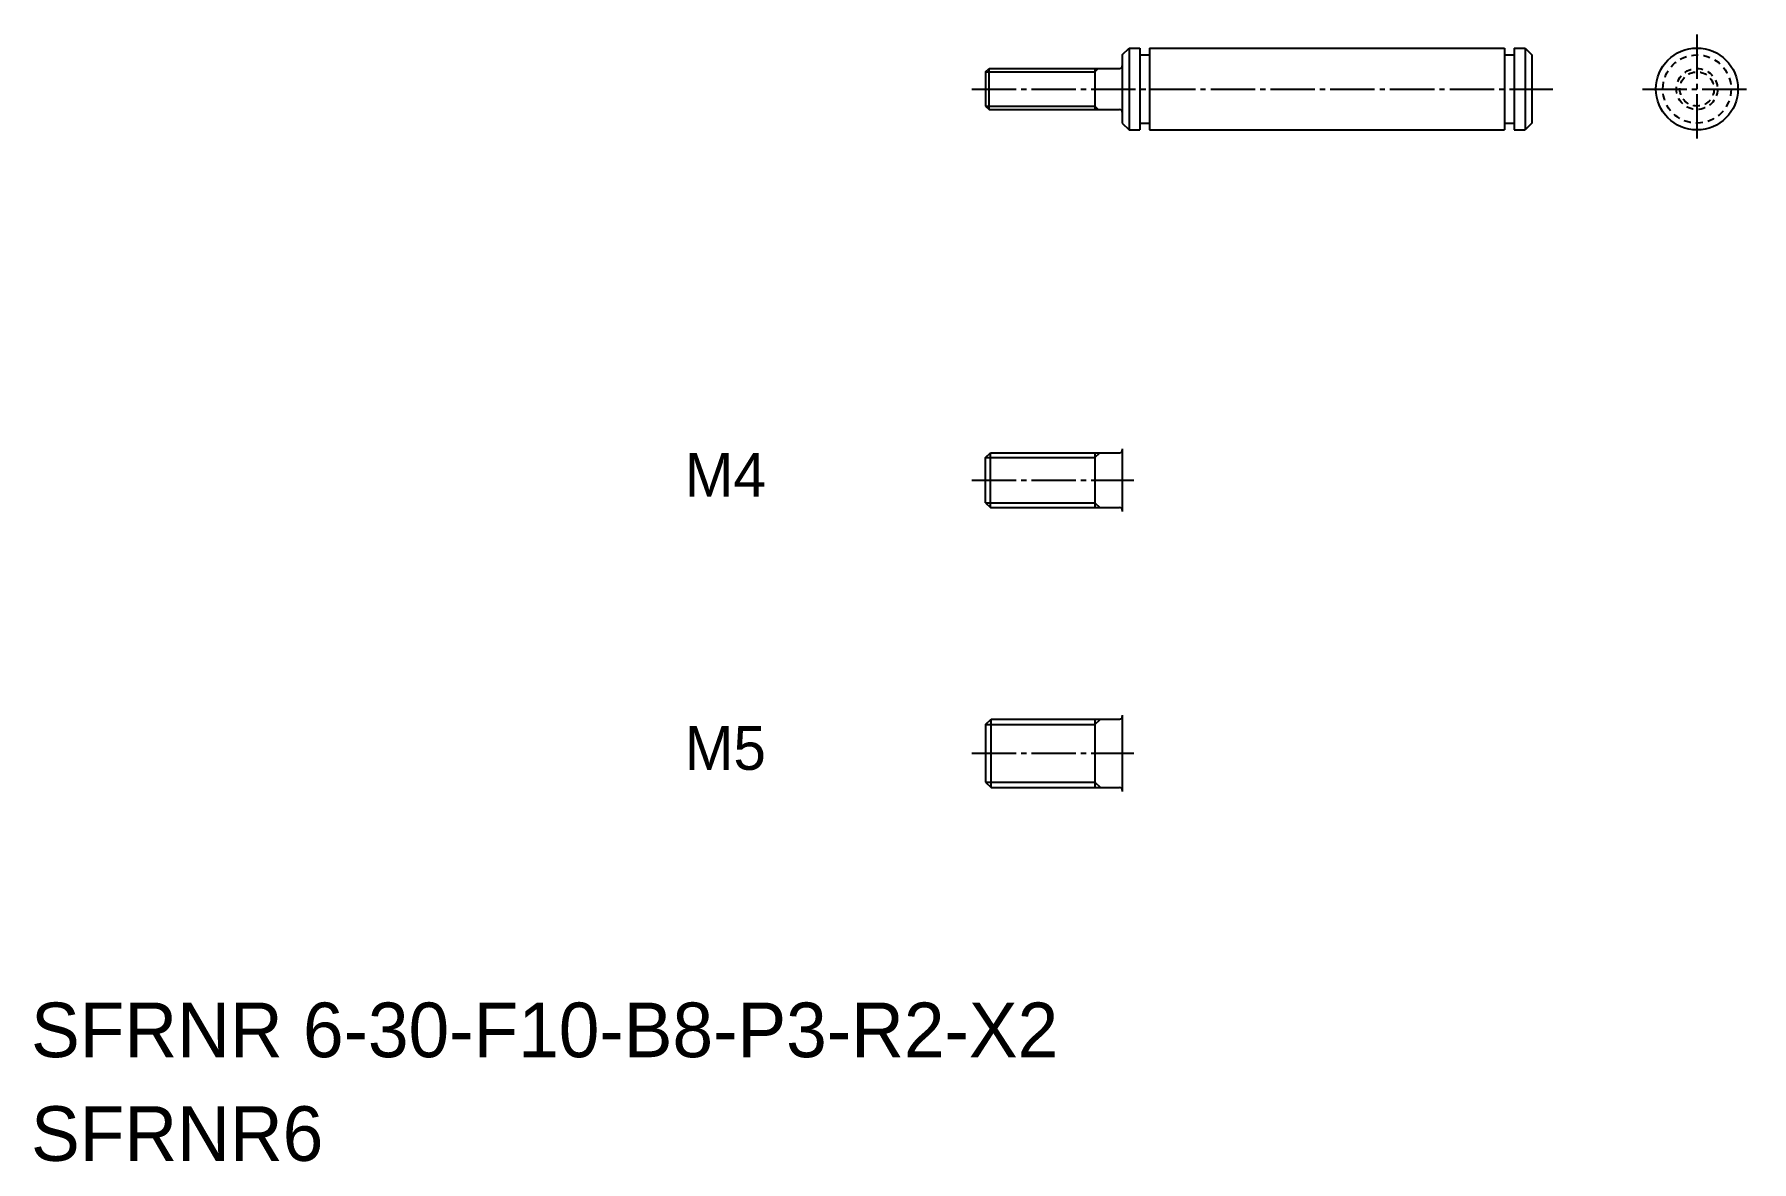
# Model space of a CAD drawing. Extents: x 10 to 136, y -5 to 77.
import ezdxf

# ---------------------------------------------------------------- set-up
doc = ezdxf.new("R2010")
doc.units = 0
doc.header["$LTSCALE"] = 0.25
doc.linetypes.add('CENTER', pattern=[17.5, 13, -1.5, 1.5, -1.5])
doc.linetypes.add('DASHED', pattern=[3.5, 2, -1.5])
doc.layers.get('0').update_dxf_attribs({"linetype": 'CONTINUOUS'})
doc.layers.add('CENTER', color=1, linetype='CENTER')

msp = doc.modelspace()

# ---------------------------------------------------------------- linework, layer by layer
at = {"color": 7, "linetype": 'CONTINUOUS'}
for p, q in [((89.89, 75.98), (90.39, 76.48)), ((89.89, 75.98), (89.89, 70.98)), ((90.39, 76.48), (90.39, 70.48)), ((90.39, 76.48), (91.19, 76.48)), ((91.19, 76.48), (91.19, 70.48)), ((91.19, 75.98), (91.89, 75.98)), ((91.89, 76.48), (91.89, 70.48)), ((91.89, 76.48), (117.89, 76.48)), ((117.89, 76.48), (117.89, 70.48)), ((117.89, 75.98), (118.59, 75.98)), ((118.59, 76.48), (118.59, 70.48)), ((118.59, 76.48), (119.39, 76.48)), ((119.39, 76.48), (119.89, 75.98)), ((119.39, 76.48), (119.39, 70.48)), ((119.89, 75.98), (119.89, 70.98)), ((79.89, 74.73), (80.14, 74.98)), ((79.89, 74.73), (79.89, 72.23)), ((80.14, 71.98), (80.14, 74.98)), ((80.14, 74.98), (89.69, 74.98)), ((87.89, 74.98), (87.89, 71.98)), ((119.89, 74.73), (119.89, 74.73)), ((79.89, 72.23), (80.14, 71.98)), ((80.14, 71.98), (89.69, 71.98)), ((89.89, 70.98), (90.39, 70.48)), ((90.39, 70.48), (91.19, 70.48)), ((91.19, 70.98), (91.89, 70.98)), ((91.89, 70.48), (117.89, 70.48)), ((117.89, 70.98), (118.59, 70.98)), ((118.59, 70.48), (119.39, 70.48)), ((119.89, 70.98), (119.39, 70.48)), ((79.89, 46.49), (80.24, 46.84)), ((80.24, 46.84), (89.69, 46.84)), ((80.24, 42.84), (80.24, 46.84)), ((87.89, 46.84), (87.89, 42.84)), ((89.89, 47.14), (89.89, 42.54)), ((79.89, 43.19), (79.89, 46.49)), ((79.89, 43.19), (80.24, 42.84)), ((80.24, 42.84), (89.69, 42.84)), ((79.89, 26.94), (80.29, 27.34)), ((79.89, 26.94), (79.89, 22.74)), ((80.29, 27.34), (89.69, 27.34)), ((80.29, 22.34), (80.29, 27.34)), ((87.89, 27.34), (87.89, 22.34)), ((89.89, 27.64), (89.89, 22.04)), ((79.89, 22.74), (80.29, 22.34)), ((80.29, 22.34), (89.69, 22.34))]:
    msp.add_line(p, q, dxfattribs=at)
at = {"color": 3, "linetype": 'CONTINUOUS'}
for p, q in [((79.89, 74.73), (87.89, 74.73)), ((87.89, 74.73), (88.14, 74.98)), ((79.89, 72.23), (87.89, 72.23)), ((87.89, 72.23), (88.14, 71.98)), ((87.89, 46.49), (88.24, 46.84)), ((79.89, 46.49), (87.89, 46.49)), ((79.89, 43.19), (87.89, 43.19)), ((87.89, 43.19), (88.24, 42.84)), ((79.89, 26.94), (87.89, 26.94)), ((87.89, 26.94), (88.29, 27.34)), ((79.89, 22.74), (87.89, 22.74)), ((87.89, 22.74), (88.29, 22.34))]:
    msp.add_line(p, q, dxfattribs=at)
msp.add_line((119.89, 73.48), (119.89, 73.48))
at = {"color": 7, "linetype": 'CONTINUOUS'}
msp.add_circle((131.97, 73.48), 3, dxfattribs=at)
at = {"color": 3, "linetype": 'DASHED'}
for radius in [2.5, 1.5, 1.25]:
    msp.add_circle((131.97, 73.48), radius, dxfattribs=at)
at = {"color": 7, "linetype": 'CONTINUOUS'}
for centre, start, end in [((89.69, 75.18), 270, 0), ((89.69, 71.78), 0, 90), ((89.69, 47.04), 270, 0), ((89.69, 42.64), 0, 90), ((89.69, 27.54), 270, 0), ((89.69, 22.14), 0, 90)]:
    msp.add_arc(centre, 0.2, start, end, dxfattribs=at)
at = {"layer": 'CENTER', "color": 1, "linetype": 'CENTER'}
for p, q in [((131.97, 77.48), (131.97, 69.48)), ((78.87, 73.48), (121.42, 73.48)), ((127.97, 73.48), (135.97, 73.48)), ((78.87, 44.84), (90.75, 44.84)), ((78.87, 24.84), (90.75, 24.84))]:
    msp.add_line(p, q, dxfattribs=at)

# ---------------------------------------------------------------- texts
at = {"color": 7, "linetype": 'CONTINUOUS'}
for s, height, p in [('M4', 3.2, (57.86, 43.63)), ('M5', 3.2, (57.86, 23.63)), ('SFRNR 6-30-F10-B8-P3-R2-X2', 4, (10, 2.59)), ('SFRNR6', 4, (10, -5))]:
    msp.add_text(s, height=height, dxfattribs=at).set_placement(p)

doc.saveas('drawing.dxf')
